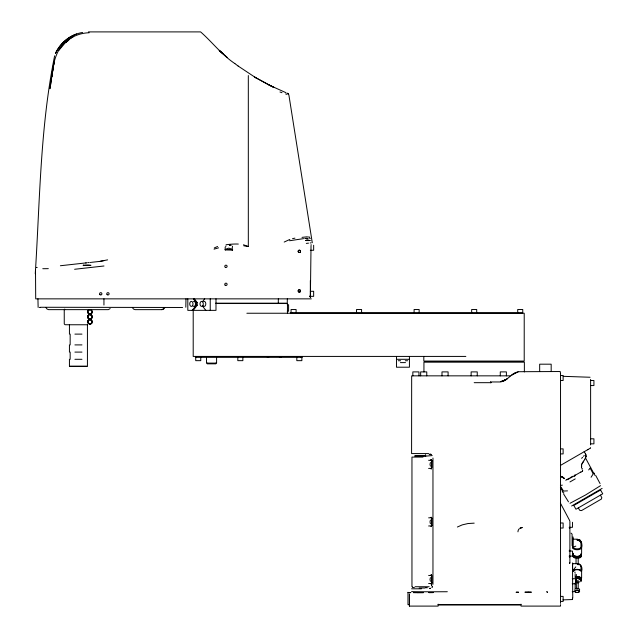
<?xml version="1.0" encoding="UTF-8"?>
<svg xmlns="http://www.w3.org/2000/svg" width="638" height="638" viewBox="0 0 638 638"><rect width="100%" height="100%" fill="white"/><g stroke="black" fill="none" stroke-linecap="round" stroke-linejoin="round"><path stroke-width="0.96" d="M232.471 249.705C232.878 250.71 231.754 250.088 232.487 246.204M243.748 245.789L248.318 246.539L248.318 75.547M438.178 604.178L438.107 606.1L409.429 606.1L409.429 594.169M560.531 507.098L560.531 505.83M560.531 504.889L560.531 503.765M572.621 571.361L572.621 563.25M287.443 313.242L287.467 303.529L216.306 303.529M414.86 456.178L425.705 456.13L425.418 454.647M572.461 598.819L572.469 598.101L572.461 599.114M225.437 249.936L224.927 249.729L232.208 249.921M40.497 307.269L182.596 307.484M185.977 298.855L185.817 307.229M278.28 303.17L278.351 298.855M287.331 298.855L287.26 303.17L215.724 303.17M310.379 297.252L311.025 245.893M428.632 517.841C431.168 517.737 431.703 517.577 431.591 517.92M35.505 269.603L35.704 298.855L311.304 298.855M585.724 457.255L585.907 454.727L584.193 451.568M581.593 464.99L581.601 467.375L581.521 465.413M431.248 459.703C432.078 461.115 431.591 460.07 431.049 459.663M574.726 476.171L574.766 475.844M585.485 457.781L586.043 455.915L585.572 453.945M232.663 249.944L232.208 250.176L232.599 249.913M594.712 475.246L594.472 473.149M306.216 240.51L306.407 240.606M590.397 447.932L590.389 447.756M574.742 475.988L574.439 475.294L575.109 474.911M54.039 62.221L49.947 88.666C52.523 74.614 52.109 59.254 60.682 47.188C67.437 38.32 78.099 33.017 89.224 32.753M311.041 245.024C311.169 244.976 311.065 245.255 311.121 244.952M572.485 563.306L572.764 598.101M572.645 570.779L575.819 566.863M572.757 564.391L572.485 563.665M54.637 55.817C40.122 127.409 39.931 200.986 35.265 273.67L35.561 273.638M581.553 465.19L581.888 464.009M585.748 457.207L585.995 456.401M430.427 462.478L430.004 464.352L430.427 466.219M430.427 520.042L430.004 521.916L430.427 523.782M430.427 577.605L430.004 579.479L430.427 581.346M562.182 489.809L562.533 489.529L562.102 489.848M591.075 477.256L593.228 473.875M581.952 463.866L583.93 460.708M600.557 485.654L585.572 494.968L570.021 503.286M164.102 307.668L163.176 309.015L161.717 309.645M583.69 461.099L583.347 461.641M582.534 462.829L582.223 463.324L583.539 461.338M92.071 317.828C86.401 323.522 86.369 310.18 92.063 315.85M431.687 575.54L431.727 574.966L431.671 575.572M40.114 307.38L39.955 307.484M110.191 308.569L108.324 309.645L48.544 309.645L47.021 309.015L45.848 307.484M192.245 310.363L196.217 305.235L196.217 302.548L193.362 298.855M193.242 310.363L197.214 305.235L197.214 302.548L194.359 298.855M202.398 301.806L204.686 298.855M91.936 313.035C90.763 315.132 87.334 313.928 87.613 311.631A1.89 1.412 -89.5 0 1 87.797 310.897L89.192 309.589L90.803 309.629M58.967 50.235L64.789 43.264L68.872 39.955L65.586 42.579M588.675 469.935L590.66 467.566M39.715 307.388L40.138 307.444M581.521 547.954L580.971 547.324L580.971 543.592A3.852 3.342 0 0 0 577.119 540.25C581.409 539.525 582.598 544.7 581.521 547.954A4.498 2.249 0 0 1 577.119 549.749A4.498 2.249 0 0 1 572.709 547.954L573.267 546.925M580.971 570.89A3.956 1.978 0 0 0 577.119 569.367A3.956 1.978 0 0 0 573.267 570.89L572.709 571.52A4.498 2.249 0 0 1 577.119 569.718A4.498 2.249 0 0 1 581.521 571.52C582.598 568.267 581.409 563.091 577.119 563.817A3.852 3.342 0 0 1 580.971 567.158L580.971 570.89L581.521 571.52M583.499 456.314L584.256 455.476M581.609 458.323L582.606 457.286M91.8 323.306L89.99 324.216L87.797 322.788A1.89 1.428 89.8 0 1 87.605 322.054C87.35 319.758 90.755 318.553 91.936 320.651M61.846 45.784L66.376 41.183L73.29 36.629M431.447 468.356L431.049 469.034A2.074 1.491 -87.3 0 0 431.248 468.994L431.583 468.3L428.632 468.42M431.447 583.483L431.049 584.161A2.074 1.491 -87.3 0 0 431.248 584.121L431.583 583.435L428.632 583.547M566.696 479.672A2.759 2.759 0 0 0 568.187 479.313L581.425 471.705M581.13 471.976L580.795 472.208M501.093 381.699L505.583 379.985L500.631 381.763C507.76 380.886 511.269 372.975 518.311 371.81L511.907 374.897L516.15 372.425M569.814 550.291L569.303 550.331M164.875 307.484L163.711 309.015L162.148 309.645L135.057 309.645L133.454 309.015L132.369 307.5M64.765 309.071L64.239 310.004L64.263 323.952L65.02 324.718L69.159 324.758M520.042 528.176L522.315 527.53L520.145 528.105M507.497 378.597L505.129 380.208L500.718 381.747L506.684 379.235L502.896 381.205L505.424 380.049M575.819 546.136L573.466 547.069M226.131 249.043L228.819 248.126L231.514 249.043M560.419 465.437L590.397 448.131M587.59 449.75L588.053 449.487M569.957 481.945L575.253 478.891M571.624 505.998L602.105 488.397M565.707 480.231L568.275 478.779M568.944 478.404L569.495 478.093M570.827 477.336L571.512 476.945M572.158 476.586L572.709 476.275M284.197 242.049L289.835 239.449M214.272 247.935L217.598 246.475M457.39 527.02L462.215 524.891L467.933 523.551L474.186 523.144M76.608 33.981C67.253 37.195 59.533 44.516 55.474 53.504C60.427 42.602 70.746 34.372 82.605 32.442M225.517 246.236L226.139 245.997M214.049 249.163L218.571 247.831M104.193 260.567L99.983 261.373L107.623 259.857M289.572 240.741L303.584 238.636M292.555 238.612L294.923 238.165M560.411 485.478L562.349 485.135M83.251 265.256C84.695 265.424 82.549 265.56 83.69 265.217M85.755 262.96L86.505 262.848L60.387 265.743M164.732 307.5L164.261 307.5M573.538 591.633L572.262 591.705M226.075 244.737L228.787 244.418A13.988 2.289 -5.7 0 1 238.333 244.059M87.653 262.673L88.794 262.537M91.386 262.33L99.711 261.405M304.773 238.5L307.819 238.157M74.606 269.276L103.978 265.99M306.32 243.397L308.513 243.15M310.188 242.958L311.153 242.855M302.021 237.368L307.452 236.778M425.705 456.13L432.229 455.58M518.838 371.715L560.172 371.523L560.531 373.222M416.949 592.574L415.186 592.606M416.973 592.678L423.465 592.622L413.416 592.606L415.186 592.574M89.862 262.473L90.628 262.417M90.835 265.169C90.157 266.269 92.486 264.539 84.407 265.185M432.253 460.7L432.149 460.74M428.632 525.983L431.455 525.879M563.043 599.864L572.422 599.537M42.786 268.71L48.313 268.654M407.985 592.598L410.856 592.59L409.971 592.59M422.954 457.079L411.957 457.095L411.957 586.729L412.459 586.737M419.166 588.037L424.996 588.029M88.459 31.9L200.603 31.9C211.976 41.837 221.864 54.932 234.832 63.553M305.841 240.359L309.55 240.359M305.769 240.566L309.542 240.566M225.437 249.713L232.2 249.713M310.347 250.279L313.657 250.279L313.657 245.247M84.407 265.392L90.684 265.392M310.347 291.295L313.657 291.295L313.657 296.335L310.347 296.335M196.217 302.548L197.214 302.548M287.228 304.757L288.599 304.757L288.591 311.232L287.283 311.232M196.217 305.235L197.214 305.235M246.866 313.242L524.221 313.242L524.213 361.092L423.815 361.092L423.815 356.419M74.909 334.113L81.959 334.113M74.909 344.903L81.959 344.903M74.909 352.096L81.959 352.096M465.844 356.419L193.202 356.419L193.202 309.406M195.364 357.352L302.213 357.352L302.213 356.419M74.909 359.298L81.959 359.298M396.477 359.298L409.429 359.298M398.272 360.733L400.616 360.733M405.289 360.733L407.626 360.733M424.653 361.451L523.654 361.451M400.433 362.607L405.473 362.607M69.797 366.491L87.071 366.491M560.643 375.487L563.123 375.487L563.123 380.519L560.643 380.519M510.185 375.846L411.67 375.846L411.59 453.578L428.664 453.586M590.613 380.519L593.922 380.519L593.922 385.559L590.613 385.559M499.929 381.963L490.486 381.963L490.486 382.68M474.186 382.68L491.292 382.68M590.613 438.808L593.922 438.808L593.922 443.841L590.613 443.841M560.643 448.881L563.123 448.881L563.123 453.913L560.643 453.913M560.643 522.993L563.123 522.993L563.123 528.033L560.643 528.033M569.168 527.307L572.477 527.307L572.477 522.275M569.168 551.057L572.477 551.057L572.477 556.089L569.168 556.089M572.262 578.754L575.572 578.754L575.572 583.794L572.262 583.794M411.59 588.802L421.399 588.802M560.643 596.386L563.123 596.386L563.123 601.427L560.643 601.427M409.429 604.664L407.985 604.664L407.985 592.287M438.051 604.664L521.007 604.664M438.928 604.88L520.241 604.88M414.828 455.779L425.705 455.795M572.621 539.182L577.119 539.19M572.621 563.649L577.119 563.657M429.175 586.753L415.051 586.737M412.483 587.431L414.421 587.606M528.152 592.152L531.398 592.184L524.914 592.184L528.152 592.208M563.218 376.324L590.062 377.257M428.632 460.277C432.668 460.78 430.323 459.472 431.455 460.381M569.303 528.009L569.886 528.168M569.303 556.815L569.886 556.974M428.632 575.412C432.668 575.907 430.323 574.599 431.455 575.508M430.778 454.368L429.167 454.312L430.514 454.519M567.501 490.877L563.474 491.053L561.009 487.065M425.474 587.646L427.324 587.789M310.642 240.374L310.786 240.59M306.168 238.771L308.042 239.186M308.856 238.046L310.443 238.341M230.366 245.199L231.195 245.367M431.455 517.944L431.049 517.227A2.074 1.491 87.3 0 1 431.248 517.266L431.543 517.96M560.611 476.299L562.78 477.072L564.478 478.636L561.623 476.538M285.609 93.93L286.988 94.376M243.477 244.777L248.318 246.539M308.625 236.826L309.637 237.176M279.97 91.984L282.004 92.709M287.842 93.499L288.886 94.982L312.285 242.727M286.996 93.092L287.547 93.308M285.856 92.638L268.893 84.966L254.418 76.983L273.774 87.398L268.893 84.966M310.339 297.156L310.124 295.912M38.136 307.436L37.937 298.855M571.05 533.113L572.071 534.134L572.119 536.51M563.928 493.022L562.23 491.77M255.79 77.764L238.134 66.033M430.586 454.073L431.503 454.671M563.713 477.766L560.754 476.323L564.478 478.636M234.816 63.537L238.165 66.057M219.99 51.072L227.287 57.492M223.085 53.863L219.209 50.338L222.606 53.432M202.398 305.969L205.803 310.363M580.899 566.081L581.226 566.592M560.387 487.424L562.852 491.412M563.569 493.924L568.466 501.819M600.414 495.136L601.809 497.64L601.435 499.028L581.505 510.591L579.775 510.36L578.299 507.904M595.677 475.39L600.063 483.572M585.62 458.164L593.85 473.516M590.166 468.156L593.165 473.747M560.395 503.127L569.718 520.664M574.854 571.919L575.141 573.283M582.119 468.914L581.976 468.531L582.167 469.105M490.638 381.971L490.67 382.68M310.283 296.997L310.132 296L310.228 296.766M225.222 249.713L225.174 247.097M581.521 542.38L579.942 539.884L577.119 539.349A3.852 3.342 0 0 1 580.732 541.526M581.473 466.171L581.505 466.777M520.991 604.178L521.055 606.1L560.531 606.1L560.531 604.664M103.946 298.855L103.946 305.06M590.613 379.443L590.613 444.917M581.617 542.826L581.617 553.425M581.617 567.294L581.617 577.884M578.195 558.872L578.195 564.805M578.195 582.35L578.195 588.276M576.361 574.439L576.361 588.108M576.042 558.872L576.042 563.817M575.141 574.439L575.141 577.861M575.141 583.044L575.141 588.108M573.267 570.492L573.267 570.89M573.123 537.021L573.123 545.657M572.709 546.925L572.709 547.954M572.621 538.783L572.621 547.484M572.477 545.179L572.477 547.627M572.477 563.107L572.477 563.713M572.119 537.021L572.119 545.657M569.886 521.334L569.886 563.067M560.531 373.589L560.531 603.325M551.176 371.348L551.176 364.186L539.668 364.186L539.668 371.348M524.372 371.938L524.372 362.177L423.935 362.177L423.935 371.938M517.721 312.811L517.721 309.502L522.753 309.502L522.753 312.811L290.705 312.811L290.705 313.242M506.389 375.846L506.389 371.89L500.272 371.89L500.272 375.846M477.248 375.846L477.248 371.89L471.131 371.89L471.131 375.846M476.706 312.811L476.706 309.502L471.665 309.502L471.665 312.811M448.099 375.846L448.099 371.89L441.99 371.89L441.99 375.846M432.963 458.06L432.963 584.32M431.806 460.971L431.806 467.734M431.806 518.534L431.806 525.297M431.806 576.098L431.806 582.861M431.599 460.971L431.599 467.734M431.599 518.534L431.599 525.297M431.599 576.098L431.599 582.861M426.766 375.846L426.766 371.89L420.657 371.89L420.657 375.846M419.142 312.811L419.142 309.502L414.102 309.502L414.102 312.811M418.959 375.846L418.959 371.89L412.842 371.89L412.842 375.846M409.429 356.419L409.429 367.209L396.477 367.209L396.477 356.419M409.429 594.026L409.429 606.1M361.579 312.811L361.579 309.502L356.538 309.502L356.538 312.811M310.347 280.576L310.347 296.694M301.854 357.352L301.854 360.661L296.822 360.661L296.822 357.352M300.865 356.419L300.865 357.352M296.096 312.811L296.096 309.502L291.064 309.502L291.064 312.811M292.252 312.811L292.252 313.242M281.007 356.419L281.007 357.352M279.436 356.419L279.436 357.352M268.638 356.419L268.638 357.352M267.362 356.419L267.362 357.352M242.855 357.352L242.855 360.661L237.814 360.661L237.814 357.352M216.585 357.352L216.585 363.11L206.513 363.11L206.513 357.352M215.987 298.855L215.987 310.363L187.811 310.363L187.811 298.855M215.867 363.11L215.867 363.827L207.23 363.827L207.23 363.11M210.237 298.855L210.237 310.363M200.755 357.352L200.755 360.661L195.722 360.661L195.722 357.352M90.556 319.622A2.337 2.337 0 0 1 90.556 324.136M89.344 324.136A2.337 2.337 0 0 1 89.344 319.622M87.924 312.971A2.337 2.337 0 0 1 88.961 309.685A2.337 2.337 0 0 1 92.143 311.001A2.337 2.337 0 0 1 90.556 314.063M89.344 314.063A2.337 2.337 0 0 1 88.291 313.457M89.344 319.104A2.337 2.337 0 0 1 88.028 315.499A2.337 2.337 0 0 1 91.864 315.499A2.337 2.337 0 0 1 90.556 319.104M203.737 301.455A2.52 1.635 -90 0 1 205.787 304.214A2.52 1.635 -90 0 1 203.347 306.073M193.458 301.455A2.52 1.635 -90 0 1 195.507 304.214A2.52 1.635 -90 0 1 193.067 306.073M447.318 591.729A62.596 0.55 -0.5 0 1 411.59 591.546M517.968 531.829A4.283 4.275 0 0 1 519.244 528.79M581.561 554.358A4.442 2.217 0 0 1 575.97 556.503A4.442 2.217 0 0 1 573.275 553.25M581.186 554.358A4.067 2.034 0 0 1 581.043 554.885M580.636 555.371A4.067 2.034 0 0 1 579.99 555.794M579.152 556.113A4.067 2.034 0 0 1 575.085 556.113M574.24 555.794A4.067 2.034 0 0 1 573.594 555.371M573.195 554.885A4.067 2.034 0 0 1 573.195 553.832M581.218 554.151A4.139 2.066 0 0 1 578.451 556.376A4.139 2.066 0 0 1 573.538 555.451M573.123 554.956A4.139 2.066 0 0 1 573.123 553.88M581.114 554.318A4.139 2.066 0 0 1 577.119 556.926A4.139 2.066 0 0 1 573.123 554.318M580.979 554.43A3.995 1.994 0 0 1 578.65 556.791A3.995 1.994 0 0 1 573.658 555.945M573.259 555.467A3.995 1.994 0 0 1 573.259 554.43M580.7 554.007A4.139 2.066 0 0 1 577.661 557.094A4.139 2.066 0 0 1 573.123 554.51M580.7 554.318A4.139 2.066 0 0 1 577.661 557.405A4.139 2.066 0 0 1 573.123 554.821M580.907 555.036A3.924 1.962 0 0 1 578.132 557.437A3.924 1.962 0 0 1 573.331 556.049M579.176 556.567A2.911 1.459 0 0 1 578.578 556.799M575.659 556.799A2.911 1.459 0 0 1 575.061 556.567M574.591 556.272A2.911 1.459 0 0 1 574.304 555.913M580.795 555.132A4.243 2.121 0 0 1 577.119 558.314A4.243 2.121 0 0 1 573.442 555.132M577.773 563.92A2.52 1.26 0 0 1 578.897 564.247M580.915 542.101A3.852 3.342 0 0 1 580.971 542.691M580.971 547.324A3.956 1.978 0 0 1 577.119 548.855A3.956 1.978 0 0 1 573.267 547.324M575.97 576.672A4.442 2.217 0 0 1 580.644 577.47A4.442 2.217 0 0 1 580.963 579.934A3.995 1.994 0 0 0 580.979 578.897M581.043 579.344A4.067 2.034 0 0 0 576.066 576.856A4.139 2.066 0 0 1 580.397 577.621A4.139 2.066 0 0 1 580.7 579.918M576.05 577.318A4.139 2.066 0 0 1 580.397 578.06A4.139 2.066 0 0 1 580.7 580.357M580.58 578.411A3.995 1.994 0 0 0 576.082 577.486A4.139 2.066 0 0 1 580.397 578.243A4.139 2.066 0 0 1 580.7 580.54M576.05 577.821A4.139 2.066 0 0 1 580.405 578.562A4.139 2.066 0 0 1 580.7 580.851M576.106 578.108A3.924 1.962 0 0 1 580.907 580.516M575.659 578.746A2.911 1.459 0 0 1 579.176 578.977M579.639 579.28A2.911 1.459 0 0 1 579.934 579.631M576.018 578.61A4.243 2.121 0 0 1 580.484 579.368A4.243 2.121 0 0 1 580.795 581.72M575.596 581.051A2.161 1.077 0 0 1 579.025 581.306A2.161 1.077 0 0 1 577.542 582.869M576.074 582.215A1.077 0.542 0 0 1 577.773 581.92A1.077 0.542 0 0 1 577.661 582.821M574.686 589.273A2.52 1.26 0 0 1 577.773 588.388A2.52 1.26 0 0 1 579.551 589.927M433.354 585.102L433.354 585.102M431.184 459.719L431.344 460.301L431.144 459.735M429.749 588.515L430.419 588.308L429.749 588.515M447.23 592.231L447.23 592.231M432.125 467.997L432.125 467.997M432.125 525.56L432.149 525.521M432.125 583.124L432.149 583.084M431.719 584.775L431.575 585.692L431.719 584.775M431.248 526.246L431.248 526.557A2.074 1.491 -87.3 0 1 431.049 526.597L431.583 525.871L431.248 526.246M52.196 73.769L51.718 76.775L54.086 62.269L52.196 73.769M36.868 267.418L36.837 267.553A2.161 1.236 -1 0 1 36.916 267.346L36.868 267.418M83.73 265.623L83.323 265.272L83.73 265.623M225.27 250.12L225.27 250.12M582.661 470.692L582.398 471.299L582.661 470.692M584.871 459.025L584.392 459.902L584.871 459.025M431.814 518.287L432.253 518.263L431.854 518.255M569.734 562.915L569.463 563.33L569.734 562.915M432.556 586.513L432.046 587.199L432.556 586.513M592.694 472.104L592.694 472.104M600.557 490.016L573.793 505.463L575.978 509.244L602.735 493.796L600.557 490.016M569.399 521.326L569.399 521.326M428.919 592.598L433.178 592.566L428.919 592.598M516.23 592.239L518.527 592.239L516.23 592.239M87.43 324.758L69.438 324.758L69.438 334.113L70.156 334.113L70.156 344.903L69.438 344.903L69.438 352.096L70.156 352.096L70.156 359.298L69.438 359.298L69.438 366.132L87.43 366.132L87.43 324.758M229.839 245.112L229.361 245.072L229.839 245.112M288.44 93.969L288.033 93.579L288.44 93.969M547.516 592.184L546.806 591.825L547.516 592.184M431.344 575.428L431.129 574.862L431.344 575.428M431.655 458.467L431.655 458.467M88.961 313.521A1.978 1.978 0 0 0 91.928 311.807A1.978 1.978 0 0 0 88.961 310.092A1.978 1.978 0 0 0 88.961 313.521M88.961 323.594A1.978 1.978 0 0 0 91.928 321.879A1.978 1.978 0 0 0 88.961 320.164A1.978 1.978 0 0 0 88.961 323.594M88.961 318.553A1.978 1.978 0 0 0 91.928 316.839A1.978 1.978 0 0 0 88.961 315.124A1.978 1.978 0 0 0 88.961 318.553M225.118 285.146A1.164 1.164 0 0 0 227.072 284.62A1.164 1.164 0 0 0 225.637 283.192A1.164 1.164 0 0 0 225.118 285.146M225.358 267.338A1.164 1.164 0 0 0 227.112 266.333A1.164 1.164 0 0 0 225.358 265.32A1.164 1.164 0 0 0 225.358 267.338M99.919 294.644A1.164 1.164 0 0 0 101.865 294.118A1.164 1.164 0 0 0 100.437 292.69A1.164 1.164 0 0 0 99.919 294.644M107.112 294.644A1.164 1.164 0 0 0 109.066 294.118A1.164 1.164 0 0 0 107.631 292.69A1.164 1.164 0 0 0 107.112 294.644M300.211 291.71A1.172 1.164 -82 0 0 299.565 289.788A1.172 1.164 -82 0 0 298.233 291.311A1.172 1.164 -82 0 0 300.211 291.71M300.211 252.138A1.172 1.164 -82.8 0 0 299.565 250.216A1.172 1.164 -82.8 0 0 298.233 251.739A1.172 1.164 -82.8 0 0 300.211 252.138M298.512 291.765A1.164 1.164 0 0 0 300.466 291.239A1.164 1.164 0 0 0 299.031 289.811A1.164 1.164 0 0 0 298.512 291.765M298.512 252.185A1.164 1.164 0 0 0 300.466 251.667A1.164 1.164 0 0 0 299.031 250.24A1.164 1.164 0 0 0 298.512 252.185M192.524 305.674A2.52 1.635 -90 0 0 191.791 301.455A2.52 1.635 -90 0 0 189.789 304.541A2.52 1.635 -90 0 0 192.524 305.674M202.804 305.674A2.52 1.635 -90 0 0 202.071 301.455A2.52 1.635 -90 0 0 200.069 304.541A2.52 1.635 -90 0 0 202.804 305.674M575.859 592.247A2.52 1.26 0 0 0 579.639 591.163A2.52 1.26 0 0 0 575.859 590.07A2.52 1.26 0 0 0 575.859 592.247M576.042 592.407A2.161 1.077 0 0 0 579.28 591.474A2.161 1.077 0 0 0 576.042 590.533A2.161 1.077 0 0 0 576.042 592.407"/></g></svg>
